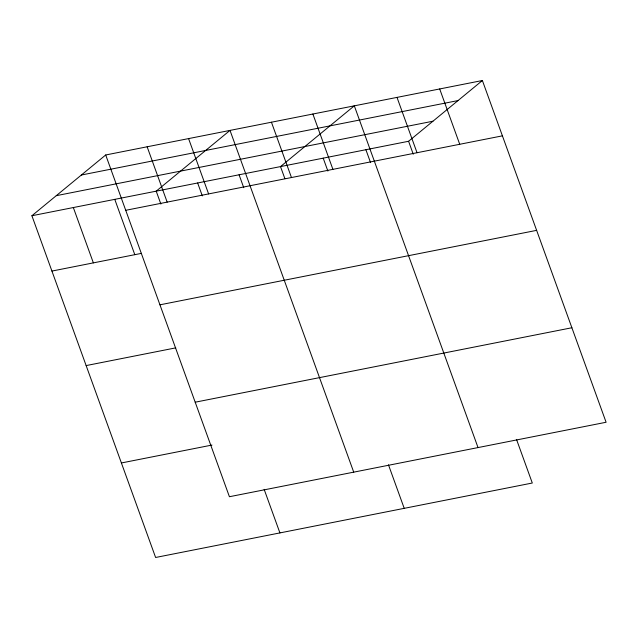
<?xml version="1.0" encoding="UTF-8"?>
<svg xmlns="http://www.w3.org/2000/svg" width="638" height="638" viewBox="0 0 638 638"><rect width="100%" height="100%" fill="white"/><g stroke="black" fill="none" stroke-linecap="round" stroke-linejoin="round"><path stroke-width="0.96" d="M516.533 439.47L532.299 483.022L155.616 557.484L31.9 215.74L105.701 154.978L482.384 80.516L606.1 422.26L229.417 496.723L105.701 154.978M31.9 215.74L408.583 141.277L482.384 80.516M81.345 175.027L458.036 100.565M56.256 195.683L432.939 121.22M125.734 210.301L502.417 135.846M51.933 271.07L141.548 253.35M159.947 304.82L536.63 230.358M86.146 365.582L175.761 347.869M195.196 402.203L571.887 327.749M121.395 462.965L211.976 445.061M439.694 88.953L459.727 144.284M397.003 97.391L417.037 152.721M408.583 141.277L413.257 154.189M478.029 447.581L354.313 105.828L280.513 166.59L284.851 178.576M365.893 149.715L370.566 162.626M312.883 114.019L332.908 169.349M323.203 158.152L327.876 171.064M271.445 122.209L291.47 177.539M388.454 464.791L404.221 508.342M353.723 472.152L230.007 130.399L156.206 191.161L160.88 204.072M239.075 174.78L243.748 187.692M188.577 138.59L208.602 193.92M197.644 182.97L202.318 195.882M147.139 146.78L167.164 202.11M264.156 489.362L279.915 532.913M114.768 199.351L134.801 254.682M73.338 207.549L93.363 262.872"/></g></svg>
